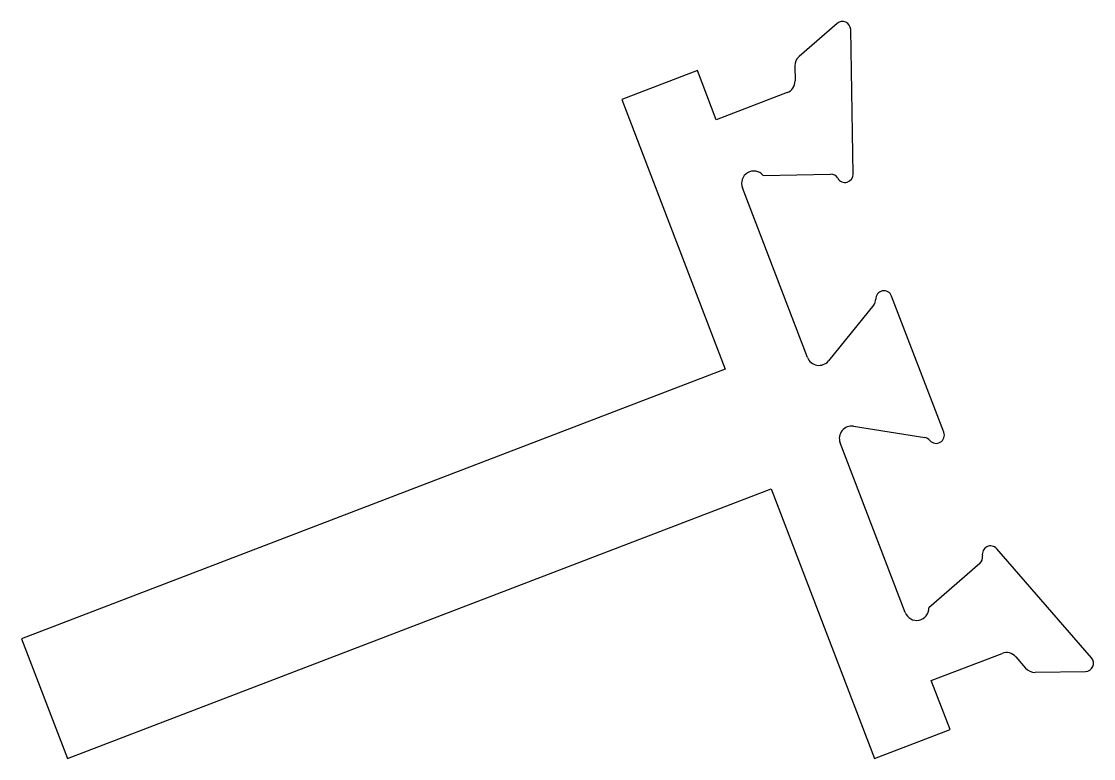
# Model space of a CAD drawing. Extents: x -10.6 to 15.9, y 3.6 to 21.9.
import ezdxf

# ---------------------------------------------------------------- set-up
doc = ezdxf.new("R2010")
doc.units = 0
doc.layers.get('0').update_dxf_attribs({"linetype": 'CONTINUOUS'})

msp = doc.modelspace()

# ---------------------------------------------------------------- linework, layer by layer
for p, q in [((9.541, 21.822), (8.6, 21.005)), ((9.937, 18.096), (9.877, 21.672)), ((8.495, 20.77), (8.501, 20.4)), ((6.087, 20.654), (4.219, 19.939)), ((6.553, 19.439), (6.087, 20.654)), ((4.219, 19.939), (6.775, 13.268)), ((8.306, 20.111), (6.553, 19.439)), ((7.714, 18.062), (9.38, 18.09)), ((8.806, 13.557), (7.198, 17.755)), ((10.452, 14.86), (9.328, 13.474)), ((12.181, 11.707), (10.89, 15.077)), ((6.775, 13.268), (-10.634, 6.597)), ((9.948, 11.856), (11.71, 11.576)), ((11.224, 7.248), (9.615, 11.446)), ((-9.498, 3.632), (7.911, 10.303)), ((7.911, 10.303), (10.467, 3.632)), ((15.835, 6.124), (13.49, 8.825)), ((13.071, 8.457), (11.813, 7.365)), ((-10.634, 6.597), (-9.498, 3.632)), ((11.869, 5.564), (13.622, 6.235)), ((13.962, 6.151), (14.204, 5.871)), ((14.439, 5.767), (15.685, 5.788)), ((12.335, 4.348), (11.869, 5.564)), ((10.467, 3.632), (12.335, 4.348))]:
    msp.add_line(p, q)
for centre, radius, start, end in [((9.674, 21.669), 0.203, 0.9656, 130.9656), ((8.8, 20.775), 0.305, 130.9656, 180.9656), ((8.197, 20.395), 0.305, 290.9656, 0.9656), ((7.482, 17.864), 0.305, 40.4368, 200.9656), ((9.384, 17.887), 0.203, 30.4214, 90.9656), ((9.734, 18.092), 0.203, 210.4214, 0.9656), ((10.7, 15.005), 0.203, 20.9656, 182.3752), ((10.294, 14.988), 0.203, 320.9656, 2.3752), ((9.091, 13.666), 0.305, 200.9656, 320.9656), ((9.9, 11.555), 0.305, 80.9656, 200.9656), ((11.991, 11.634), 0.203, 219.5559, 20.9656), ((11.678, 11.375), 0.203, 39.5559, 80.9656), ((13.336, 8.692), 0.203, 40.9656, 191.5097), ((12.938, 8.61), 0.203, 310.9656, 11.5097), ((11.509, 7.357), 0.305, 200.9656, 1.4943), ((13.731, 5.951), 0.305, 40.9656, 110.9656), ((15.681, 5.991), 0.203, 270.9656, 40.9656), ((14.434, 6.071), 0.305, 220.9656, 270.9656)]:
    msp.add_arc(centre, radius, start, end)

doc.saveas('drawing.dxf')
